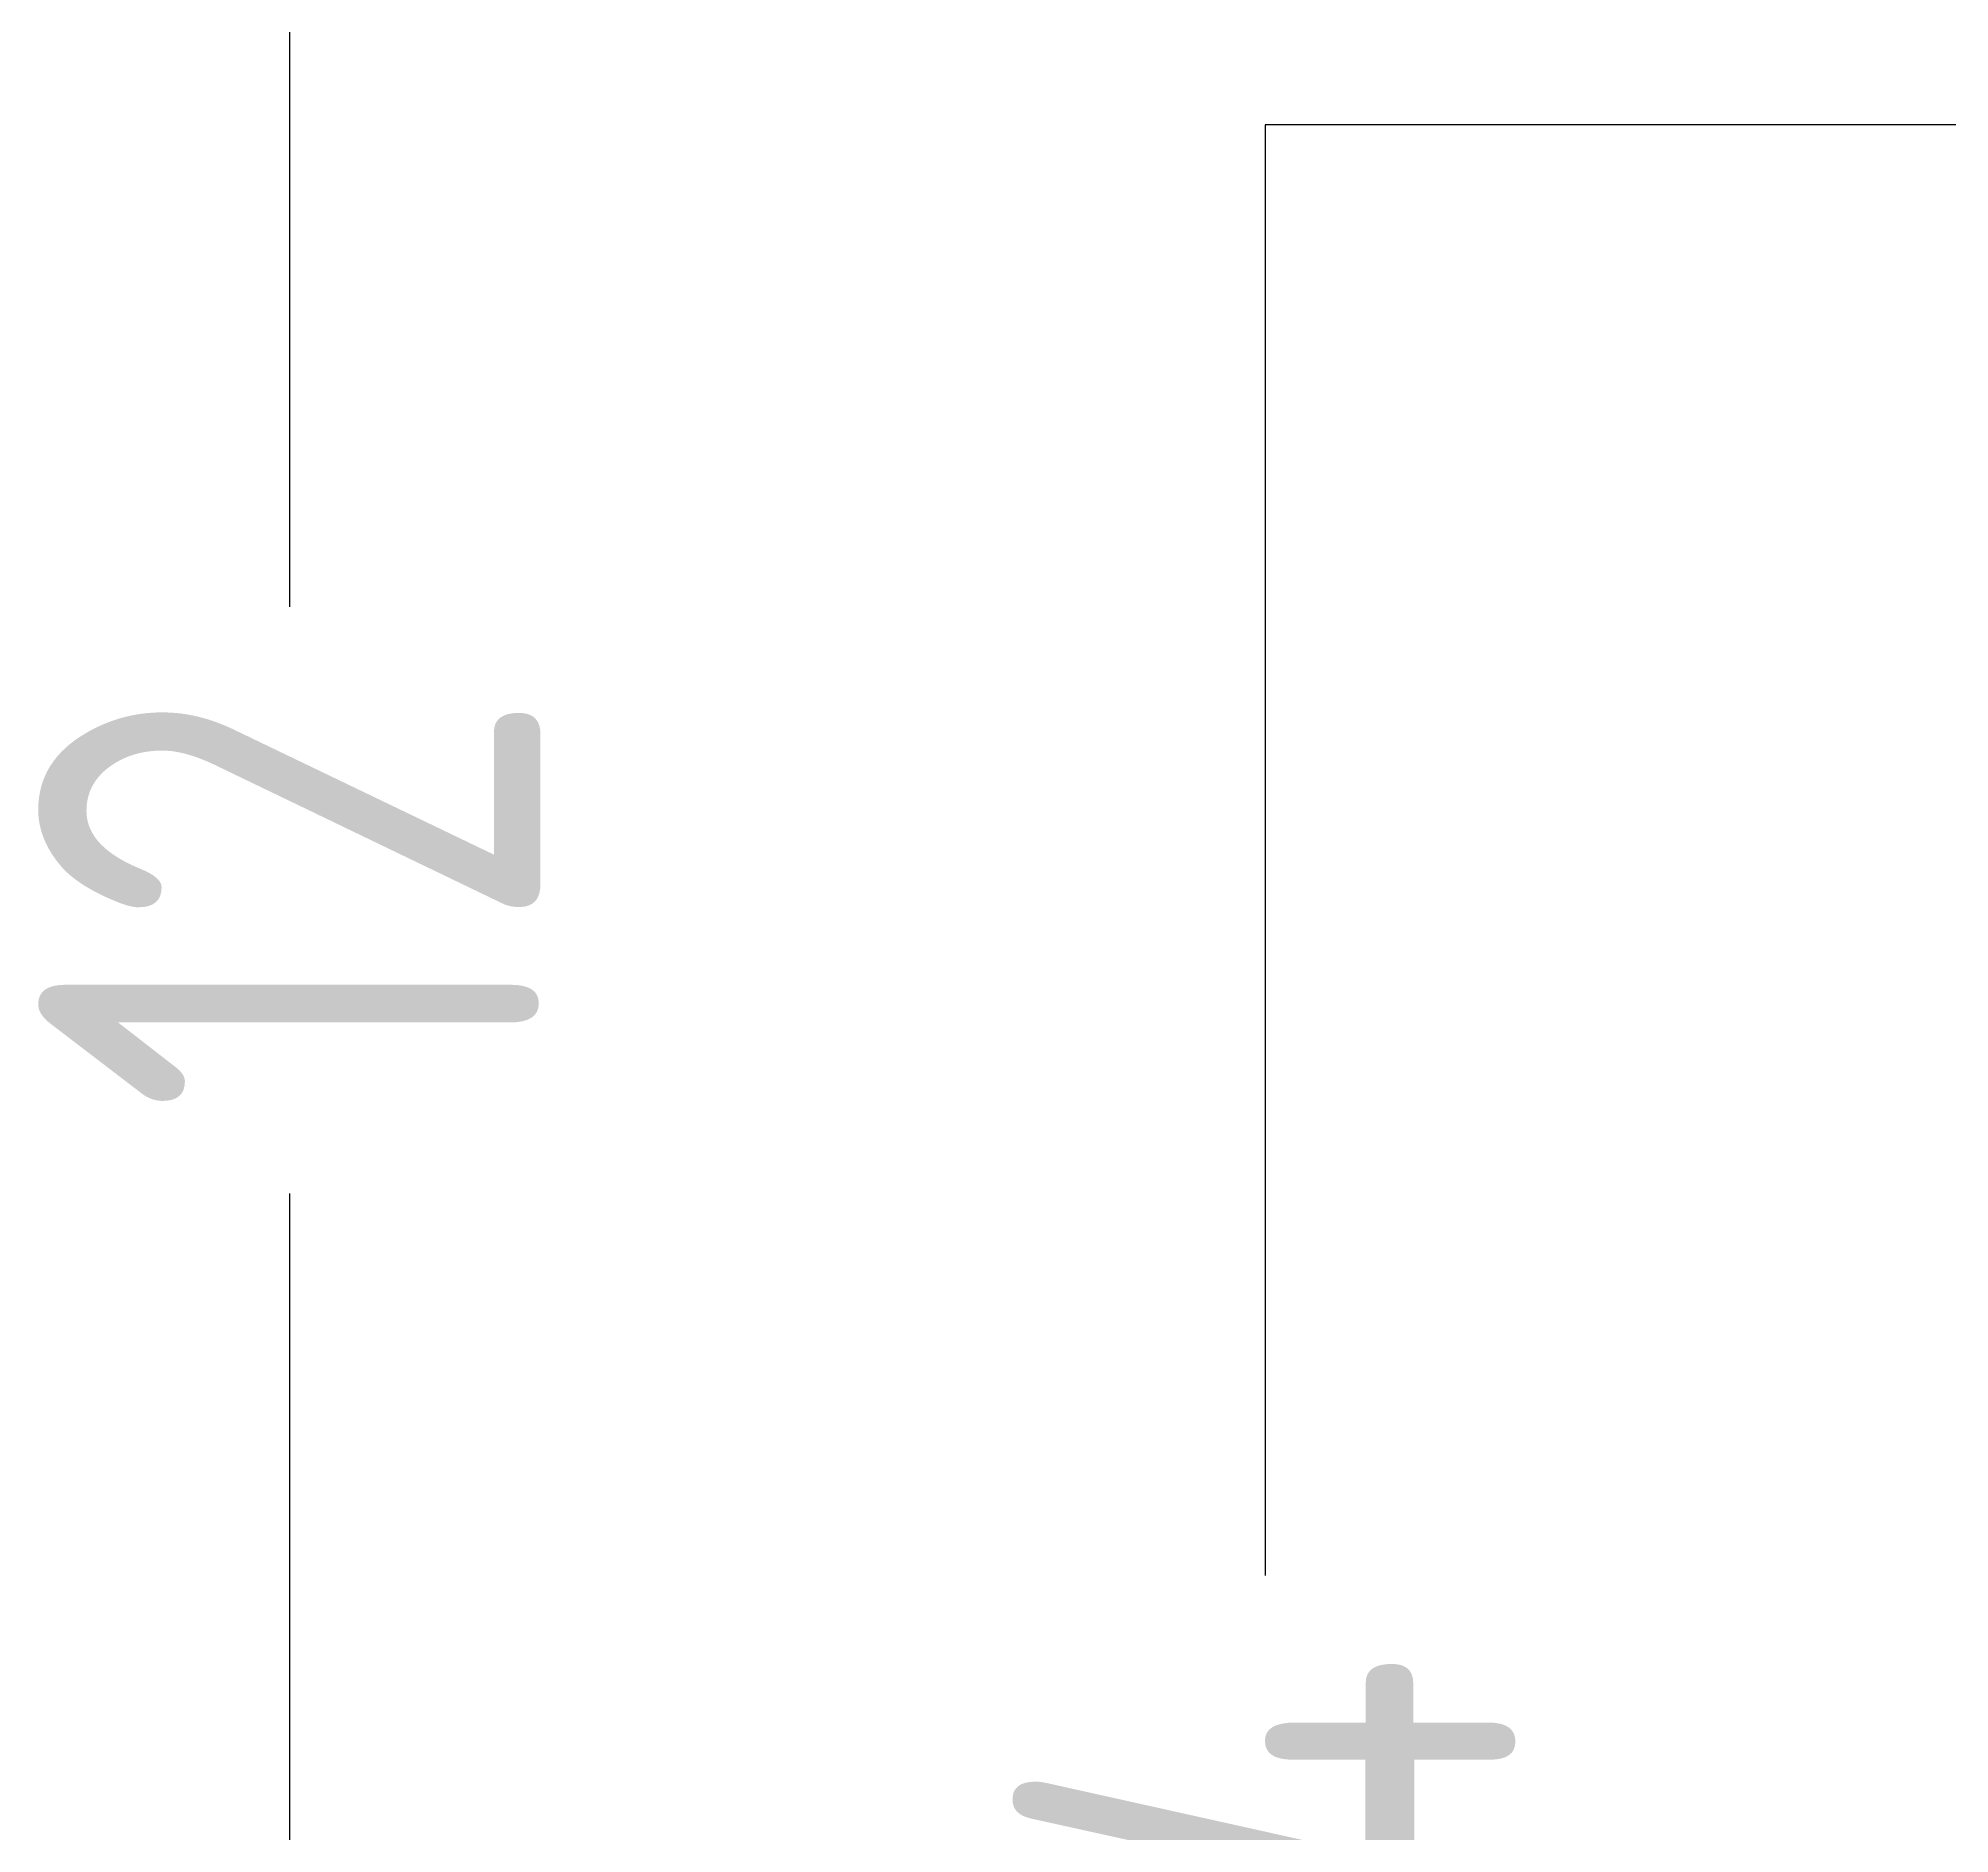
# Model space of a CAD drawing. Header units: inches. Extents: x -8 to 631, y 1 to 481.
# Drawn here: x 177.34 to 196.37, y 263.76 to 281.63 of the extents above; entities that cross this region are included whole.
import ezdxf
from ezdxf.enums import TextEntityAlignment as Align

# ---------------------------------------------------------------- set-up
doc = ezdxf.new("R2010")
doc.units = ezdxf.units.IN
doc.header["$MEASUREMENT"] = 0
doc.layers.add('WIRENO', color=72, linetype='Continuous')
doc.layers.add('YEL_14_THHN', color=2, linetype='Continuous')
doc.styles.add('WD_IEC', font='ISOCP2.shx', dxfattribs={"width": 0.9, "height": 4})

# ---------------------------------------------------------------- blocks, each defined once
blk = doc.blocks.new('WD_WNV1')
at = {"style": 'WD_IEC', "width": 0.8}
blk.add_attdef('WIRENO', text='', height=2.5, rotation=90, dxfattribs=at).set_placement((0, 0), align=Align.MIDDLE_CENTER)
at = {"style": 'WD_IEC', "flags": 1}
for tag, p in [('X2TERM01', (0, 1)), ('X8TERM01', (0, -1))]:
    blk.add_attdef(tag, p, '', height=0.2, dxfattribs=at)
at = {"style": 'WD_IEC'}
for tag, p in [('X2_TINY_DOT_DONT_REMOVE', (0, 1)), ('X8_TINY_DOT_DONT_REMOVE', (0, -1))]:
    blk.add_attdef(tag, p, '', height=0.002, dxfattribs=at)
at = {"style": 'WD_IEC', "flags": 1}
for tag, p in [('W01USER', (0, 0.75)), ('W02USER', (0, 0.625)), ('W03USER', (0, 0.5)), ('W04USER', (0, 0.375)), ('W05USER', (0, 0.25)), ('W06USER', (0, 0.125)), ('W07USER', (0, 0)), ('W08USER', (0, -0.125)), ('W09USER', (0, -0.25)), ('W10USER', (0, -0.375))]:
    blk.add_attdef(tag, text='', height=0.08, dxfattribs=at).set_placement(p, align=Align.CENTER)

msp = doc.modelspace()

# ---------------------------------------------------------------- linework, layer by layer
at = {"layer": 'YEL_14_THHN', "color": 1}
for p, q in [((179.842, 300.215), (179.842, 275.971)), ((179.842, 270.131), (179.842, 245.888))]:
    msp.add_line(p, q, dxfattribs=at)
at = {"layer": 'YEL_14_THHN'}
for p, q in [((311.03, 280.769), (189.558, 280.769)), ((189.558, 280.769), (189.558, 266.328))]:
    msp.add_line(p, q, dxfattribs=at)

# ---------------------------------------------------------------- block references
at = {"layer": 'WIRENO'}
ref = msp.add_blockref('WD_WNV1', (179.842, 273.051), dxfattribs=dict(at, xscale=2, yscale=2, zscale=2))
ref.add_attrib('X8_TINY_DOT_DONT_REMOVE', '.', (179.842, 270.131), dxfattribs={"layer": '0', "height": 0.004, "style": 'WD_IEC'})
ref.add_attrib('X2_TINY_DOT_DONT_REMOVE', '.', (179.842, 275.971), dxfattribs={"layer": '0', "height": 0.004, "style": 'WD_IEC'})
ref.add_attrib('WIRENO', '12', dxfattribs={"height": 5, "rotation": 90, "style": 'WD_IEC', "width": 0.8}).set_placement((179.842, 273.051), align=Align.MIDDLE_CENTER)
ref = msp.add_blockref('WD_WNV1', (189.558, 263.328), dxfattribs=dict(at, xscale=2, yscale=2, zscale=2))
ref.add_attrib('X8_TINY_DOT_DONT_REMOVE', '.', (189.558, 260.328), dxfattribs={"layer": '0', "height": 0.004, "style": 'WD_IEC'})
ref.add_attrib('X2_TINY_DOT_DONT_REMOVE', '.', (189.558, 266.328), dxfattribs={"layer": '0', "height": 0.004, "style": 'WD_IEC'})
ref.add_attrib('WIRENO', '14', dxfattribs={"height": 5, "rotation": 90, "style": 'WD_IEC', "width": 0.8}).set_placement((189.558, 263.328), align=Align.MIDDLE_CENTER)

doc.saveas('drawing.dxf')
